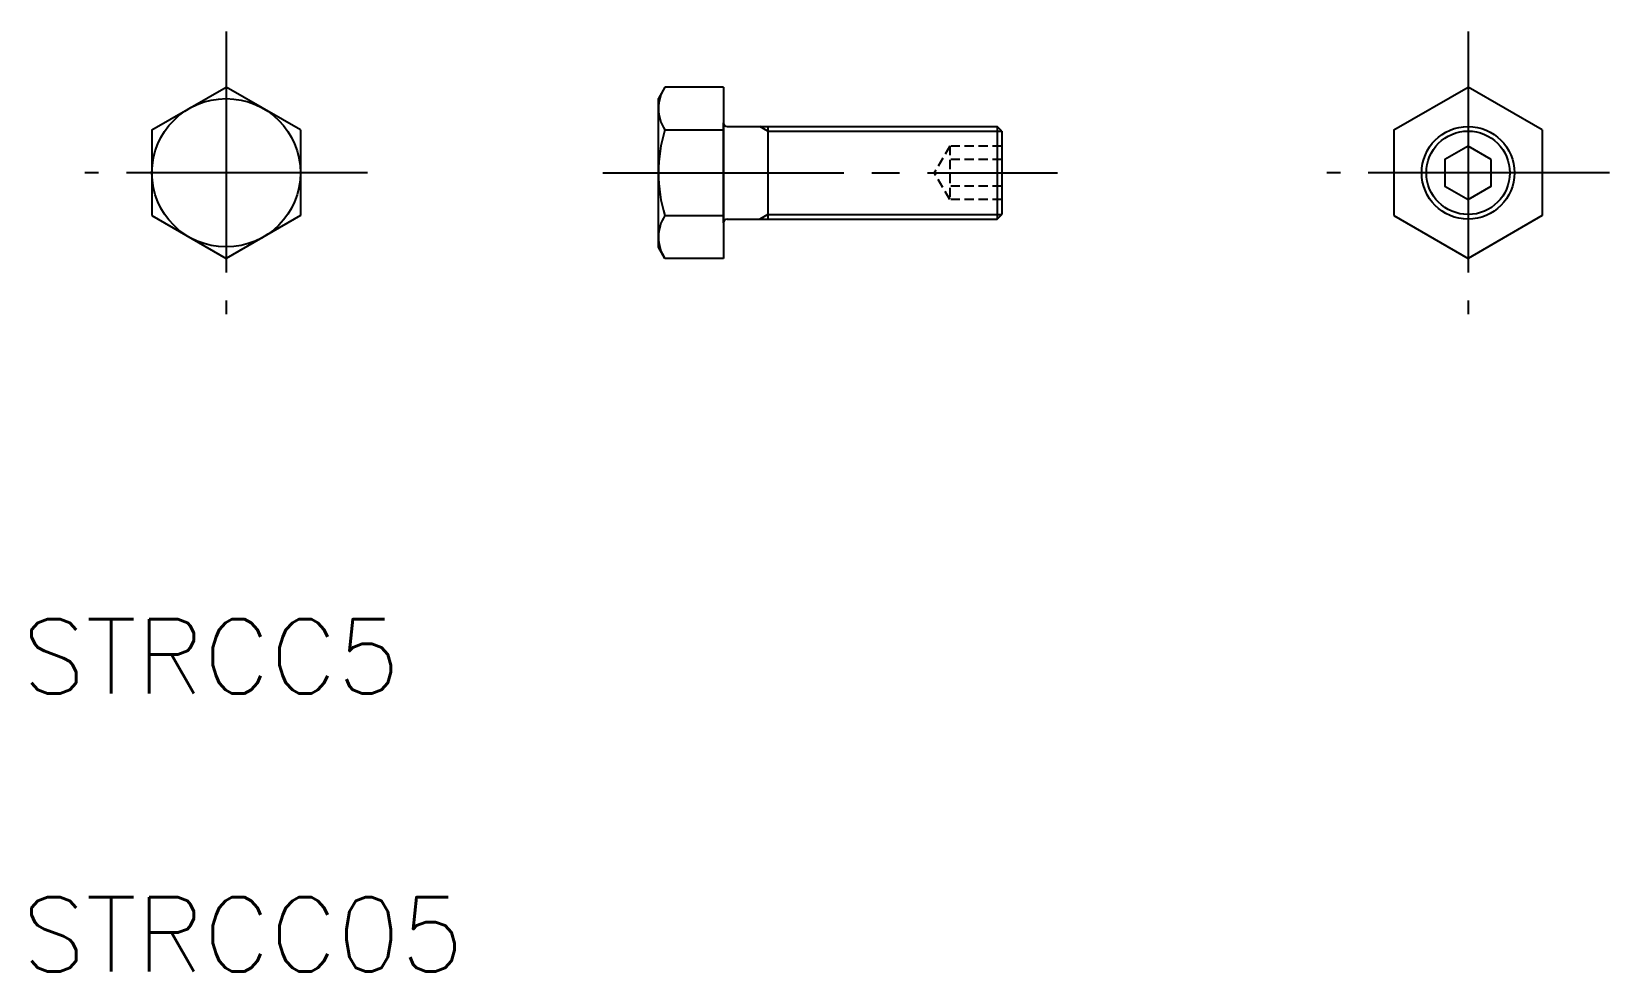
# Model space of a CAD drawing. Extents: x 112.7 to 197.8, y 55.8 to 106.5.
import ezdxf

# ---------------------------------------------------------------- set-up
doc = ezdxf.new("R2010")
doc.units = 0
doc.linetypes.add('CENTER', pattern=[17.5, 13, -1.5, 1.5, -1.5])
doc.linetypes.add('DASHED', pattern=[0.75, 0.5, -0.25])
doc.layers.get('0').update_dxf_attribs({"linetype": 'CONTINUOUS'})
doc.layers.add('CENTER', color=1, linetype='CENTER')
doc.styles.get("Standard").update_dxf_attribs({"font": 'txt.shx'})

msp = doc.modelspace()

# ---------------------------------------------------------------- linework, layer by layer
at = {"color": 7, "linetype": 'CONTINUOUS'}
for p, q in [((119.206, 101.165), (123.206, 103.475)), ((127.206, 101.165), (123.206, 103.475)), ((146.856, 103.475), (146.506, 102.869)), ((150.006, 103.475), (146.856, 103.475)), ((150.006, 103.475), (150.006, 101.556)), ((186.145, 101.165), (190.145, 103.475)), ((194.145, 101.165), (190.145, 103.475)), ((146.506, 94.843), (146.506, 102.869)), ((150.006, 96.156), (150.006, 101.556)), ((150.006, 101.356), (150.006, 96.356)), ((150.206, 101.356), (164.756, 101.356)), ((152.406, 101.356), (152.406, 96.356)), ((164.756, 101.356), (164.756, 96.356)), ((165.006, 101.106), (164.756, 101.356)), ((119.206, 101.165), (119.206, 96.547)), ((127.206, 101.165), (127.206, 96.547)), ((146.856, 101.165), (150.006, 101.165)), ((165.006, 101.106), (165.006, 96.606)), ((186.145, 101.165), (186.145, 96.547)), ((194.145, 101.165), (194.145, 96.547)), ((119.206, 96.547), (123.206, 94.237)), ((127.206, 96.547), (123.206, 94.237)), ((146.856, 96.547), (150.006, 96.547)), ((150.006, 96.156), (150.006, 94.237)), ((150.206, 96.356), (164.756, 96.356)), ((164.756, 96.356), (165.006, 96.606)), ((186.145, 96.547), (190.145, 94.237)), ((194.145, 96.547), (190.145, 94.237)), ((146.856, 94.237), (146.506, 94.843)), ((150.006, 94.237), (146.856, 94.237))]:
    msp.add_line(p, q, dxfattribs=at)
at = {"color": 3, "linetype": 'CONTINUOUS'}
for p, q in [((152.406, 101.106), (151.973, 101.356)), ((152.406, 101.106), (165.006, 101.106)), ((152.406, 96.606), (151.973, 96.356)), ((152.406, 96.606), (165.006, 96.606))]:
    msp.add_line(p, q, dxfattribs=at)
at = {"color": 3, "linetype": 'DASHED'}
for p, q in [((162.206, 100.299), (161.373, 98.856)), ((162.206, 100.299), (162.206, 97.413)), ((165.006, 100.299), (162.206, 100.299)), ((165.006, 99.578), (162.206, 99.578)), ((162.206, 97.413), (161.373, 98.856)), ((165.006, 98.134), (162.206, 98.134)), ((165.006, 97.413), (162.206, 97.413))]:
    msp.add_line(p, q, dxfattribs=at)
at = {"color": 3, "linetype": 'CONTINUOUS'}
msp.add_lwpolyline([(191.395, 99.578), (190.145, 100.299), (188.895, 99.578), (188.895, 98.134), (190.145, 97.413), (191.395, 98.134)], close=True, dxfattribs=at)
at = {"color": 7, "linetype": 'CONTINUOUS'}
for centre, radius in [((123.206, 98.856), 4), ((190.145, 98.856), 2.5)]:
    msp.add_circle(centre, radius, dxfattribs=at)
at = {"color": 3, "linetype": 'CONTINUOUS'}
msp.add_circle((190.145, 98.856), 2.25, dxfattribs=at)
at = {"color": 7, "linetype": 'CONTINUOUS'}
for centre, radius, start, end in [((148.578, 102.32), 2.073, 146.14814, 213.85186), ((150.206, 101.556), 0.2, 180, 270), ((154.236, 98.856), 7.733, 162.62369, 197.37631), ((148.578, 95.392), 2.073, 146.14814, 213.85186), ((150.206, 96.156), 0.2, 90, 180)]:
    msp.add_arc(centre, radius, start, end, dxfattribs=at)
at = {"layer": 'CENTER', "color": 1, "linetype": 'CENTER'}
for p, q in [((123.206, 106.475), (123.206, 91.237)), ((190.145, 106.475), (190.145, 91.237)), ((130.825, 98.856), (115.587, 98.856)), ((143.506, 98.856), (168.006, 98.856)), ((197.764, 98.856), (182.526, 98.856))]:
    msp.add_line(p, q, dxfattribs=at)

# ---------------------------------------------------------------- texts
at = {"color": 7, "linetype": 'CONTINUOUS'}
for s, p in [('STRCC5', (112.201, 70.781)), ('STRCC05', (112.201, 55.781))]:
    msp.add_text(s, height=4, dxfattribs=at).set_placement(p)

doc.saveas('drawing.dxf')
